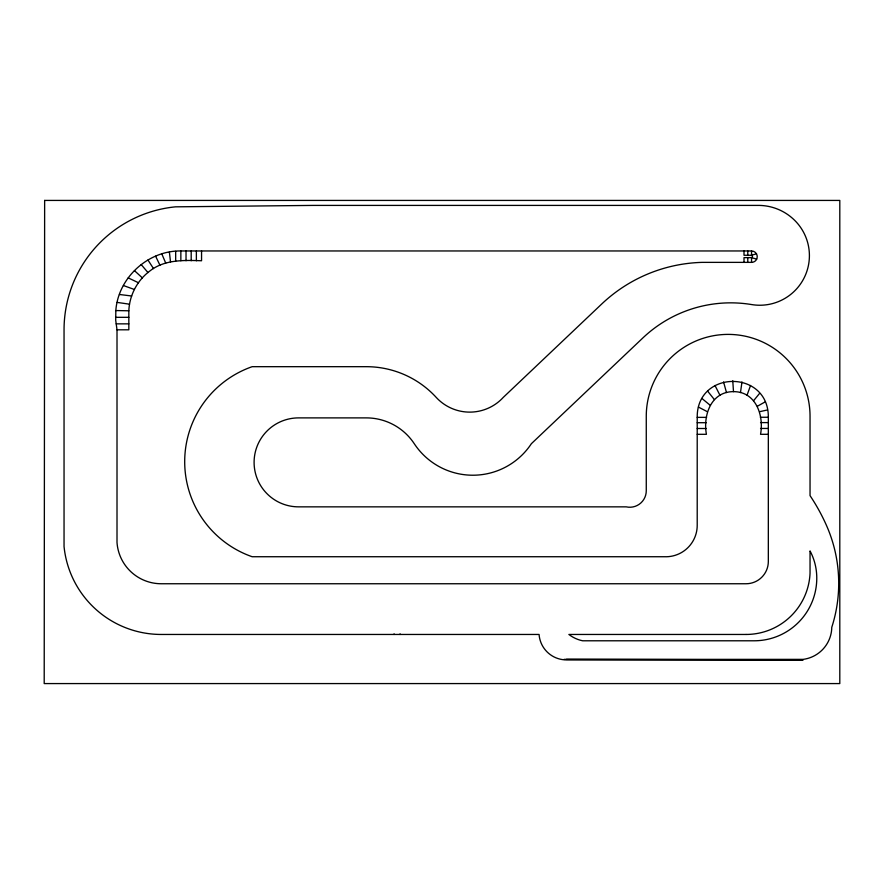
<?xml version="1.0" encoding="UTF-8"?>
<svg xmlns="http://www.w3.org/2000/svg" width="884" height="884" viewBox="0 0 884 884"><rect width="100%" height="100%" fill="white"/><g stroke="black" fill="none" stroke-linecap="round" stroke-linejoin="round"><path stroke-width="1.33" d="M115.826 310.549L115.705 320.218L117.008 329.809L117.008 542.467A44.344 44.344 0 0 0 161.253 583.749L746.041 583.749A22.288 22.288 0 0 0 768.329 561.55L768.329 416.276C767.776 369.832 697.763 369.832 697.211 416.276L697.211 525.328A31.426 31.426 0 0 1 664.525 556.732L252.161 556.732A100.654 100.654 0 0 1 252.161 366.683L366.319 366.683A94.875 94.875 0 0 1 436.21 397.391A45.526 45.526 0 0 0 503.272 397.391L601.728 303.997A151.893 151.893 0 0 1 702.04 262.371L751.544 262.371A5.702 5.702 0 0 0 756.483 259.52L757.058 258.139A5.702 5.702 0 0 0 751.544 250.957L180.855 250.957C148.026 250.426 118.158 277.797 115.826 310.549L128.832 310.792C129.451 295.245 137.34 280.283 149.838 271.001C164.457 259.454 183.982 260.15 201.552 260.758L201.552 250.957M768.329 434.309L760.538 434.309C764.085 415.436 755.919 391.524 733.488 391.645C711.045 391.524 702.879 415.436 706.426 434.309L697.211 434.309M740.483 392.573L741.974 381.932M747.013 395.27L750.549 385.479M753.533 400.772L759.621 393.358M757.367 406.253L765.003 401.977M756.483 253.807L751.544 255.266L744.008 255.266L744.008 250.957M759.621 411.701L767.489 409.944M115.738 317.323L128.832 317.323M116.202 323.853L128.832 323.853M117.008 329.809L128.832 329.809L128.832 310.792M697.211 417.37L706.603 417.37M760.351 417.259L768.329 417.259M697.211 422.707L706.426 422.707M760.538 422.596L768.329 422.596M697.211 428.497L706.426 428.497M760.538 428.453L768.329 428.453M564.047 659.365L803.18 659.365A32.852 32.852 0 0 0 831.778 627.286A143.031 143.031 0 0 0 826.231 524.886A197.364 197.364 0 0 0 810.042 495.637L810.042 416.276A81.88 81.88 0 0 0 728.151 334.395A81.88 81.88 0 0 0 646.27 416.276L646.27 490.764A16.487 16.487 0 0 1 626.192 506.852L298.571 506.852A44.476 44.476 0 0 1 254.095 462.376A44.476 44.476 0 0 1 298.571 417.889L366.319 417.889A57.438 57.438 0 0 1 414.253 443.691A70.156 70.156 0 0 0 531.383 443.691L642.933 337.876A127.616 127.616 0 0 1 751.665 304.571A49.614 49.614 0 0 0 796.329 222.061A51.548 51.548 0 0 0 757.168 205.408L313.256 205.408L175.529 206.834A123.561 123.561 0 0 0 64.046 329.809L64.046 546.522A97.682 97.682 0 0 0 161.253 634.458L539.074 634.458A27.437 27.437 0 0 0 566.401 659.895L803.18 659.895L566.401 659.365M119.462 294.494L131.672 295.996M117.152 302.405L129.506 304.184M756.649 259.123L751.544 257.631L744.008 257.631L744.008 262.371M123.417 285.532L134.412 289.499M128.224 277.896L138.479 282.747M698.426 407.071L707.344 411.701M701.973 398.496L710.051 405.17M134.412 270.592L142.379 277.896M141.219 264.592L147.971 272.581M707.631 391.137L714.349 399.568M147.971 260.051L153.518 268.614M714.99 385.479L719.952 395.27M155.617 256.205L159.938 265.222M161.772 253.807L165.717 263.101M723.565 381.932L726.482 392.573M169.385 252.084L170.502 261.896M732.77 380.717L733.488 391.645M751.544 250.957L751.544 255.266A1.216 1.216 0 0 1 751.544 257.631L751.544 262.371M747.776 250.957L747.776 255.266M747.776 257.631L747.776 262.371M400.076 633.872L400.076 634.458M394.087 633.872L394.087 634.458M196.37 250.957L196.37 260.758M191.198 250.957L191.198 260.758M186.027 250.957L186.027 260.758M180.855 250.957L180.855 260.758M175.673 251.343L175.673 261.089M44.642 200.425L44.2 683.575L839.8 683.575L839.8 200.425L44.642 200.425M746.041 634.458L568.876 634.458A33.769 33.769 0 0 0 582.611 640.789L754.14 640.789A62.62 62.62 0 0 0 816.706 575.318A57.692 57.692 0 0 0 810.042 550.92L810.042 573.252A64.068 64.068 0 0 1 746.041 634.458"/></g></svg>
